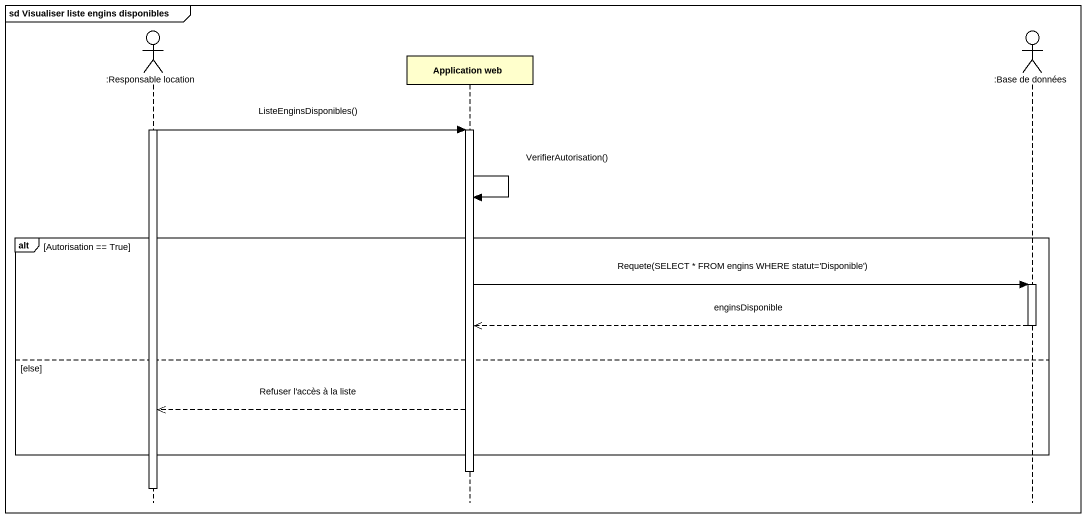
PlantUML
@startuml
mainframe sd Visualiser liste engins disponibles
hide footbox
actor ":Responsable location" as Responsable_location
participant "Application web" as Application_web
actor ":Base de données" as Base_de_données

activate Responsable_location
Responsable_location -> Application_web : ListeEnginsDisponibles()
activate Application_web
Application_web -> Application_web : VerifierAutorisation()
alt Autorisation == True
  Application_web -> Base_de_données : Requete(SELECT * FROM engins WHERE statut='Disponible')
  activate Base_de_données
  Base_de_données -->> Application_web : enginsDisponible
  deactivate Base_de_données
else else
  Application_web -->> Responsable_location : Refuser l'accès à la liste
end
deactivate Application_web
deactivate Responsable_location
@enduml
